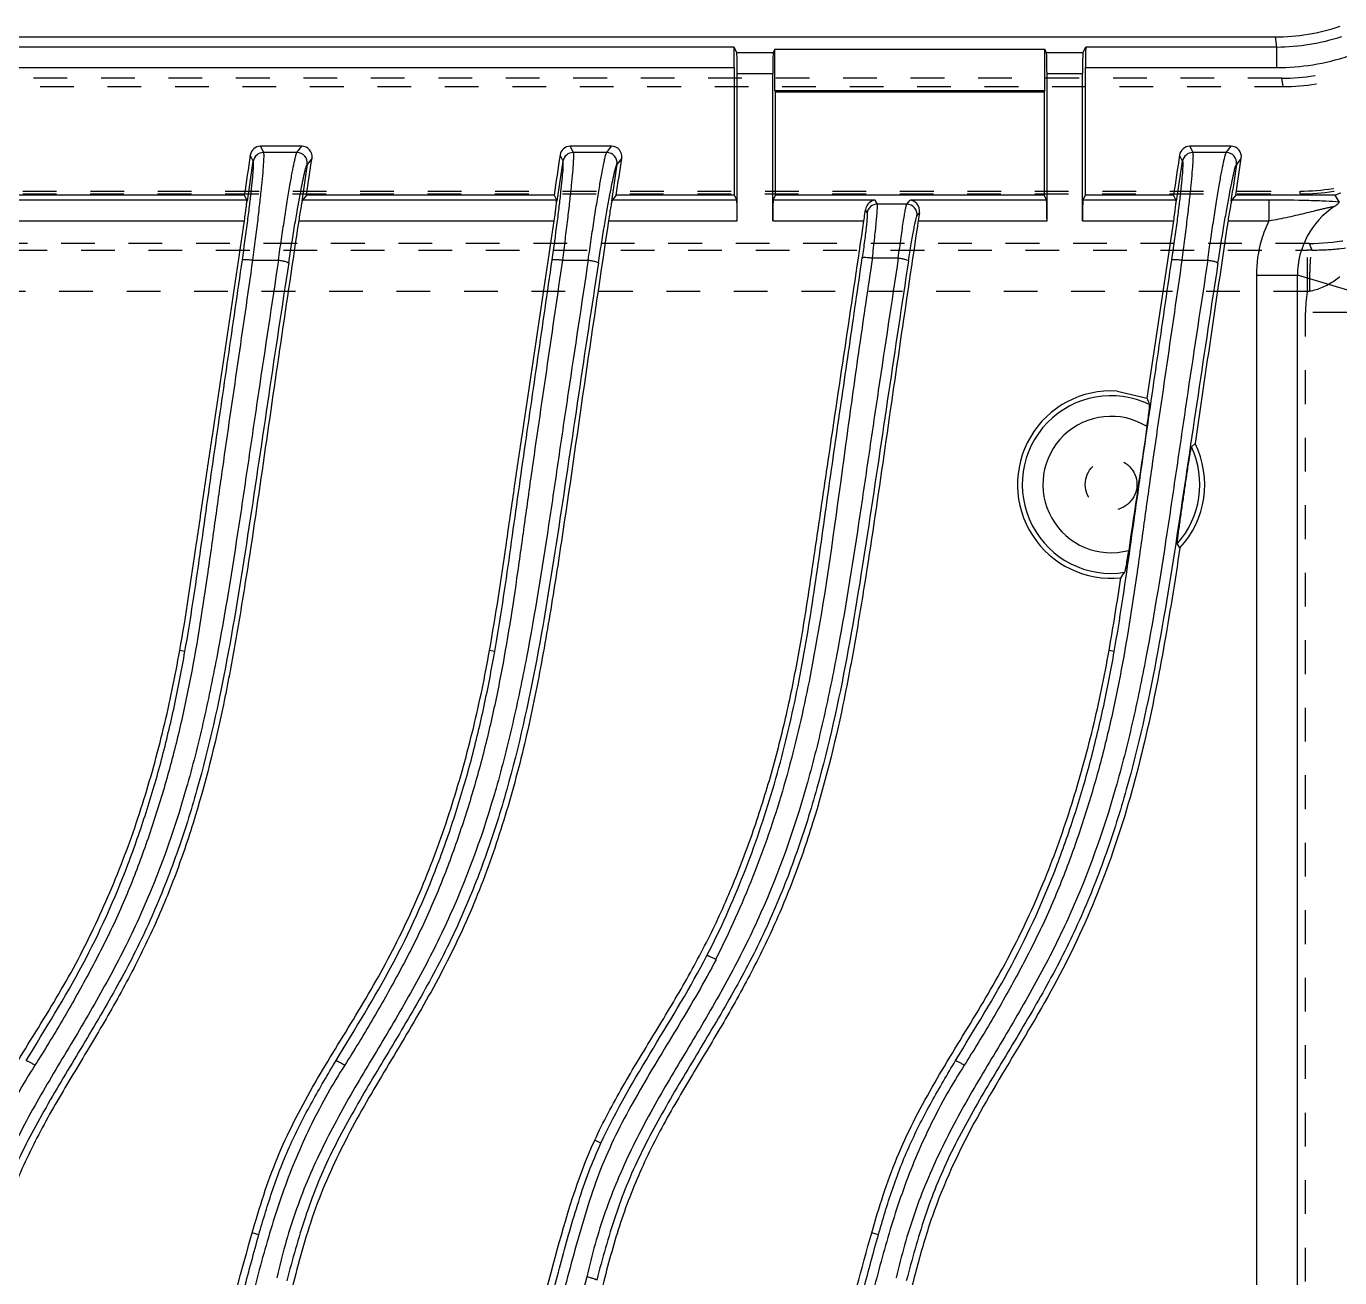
# Model space of a CAD drawing. Header units: millimetres. Extents: x 547 to 3706, y -10485 to 2068.
# Drawn here: x 1384.1 to 1447.7, y 1641.3 to 1701.8 of the extents above; entities that cross this region are included whole.
import ezdxf

# ---------------------------------------------------------------- set-up
doc = ezdxf.new("R2010")
doc.units = ezdxf.units.MM
doc.header["$LTSCALE"] = 16.335
doc.linetypes.add('HIDDEN', pattern=[0.2, 0.1, -0.1])
doc.layers.get('0').update_dxf_attribs({"linetype": 'CONTINUOUS'})
doc.layers.add('DEFAULT_2', color=8, linetype='HIDDEN')

msp = doc.modelspace()

# ---------------------------------------------------------------- linework, layer by layer
at = {"color": 7, "linetype": 'Continuous'}
for p, q in [((1221.848, 1701.337), (1444.607, 1701.337)), ((1418.4, 1700.846), (1242.45, 1700.846)), ((1418.4, 1700.846), (1418.542, 1700.563)), ((1435.308, 1700.563), (1435.45, 1700.846)), ((1444.686, 1700.846), (1435.45, 1700.846)), ((1444.607, 1701.337), (1444.686, 1700.846)), ((1444.686, 1700.846), (1444.686, 1699.848)), ((1420.308, 1700.563), (1418.542, 1700.563)), ((1420.394, 1700.734), (1420.308, 1700.563)), ((1420.394, 1698.734), (1420.394, 1700.734)), ((1420.394, 1700.734), (1433.456, 1700.734)), ((1433.456, 1698.734), (1433.456, 1700.734)), ((1433.542, 1700.563), (1433.456, 1700.734)), ((1435.308, 1700.563), (1433.542, 1700.563)), ((1242.425, 1699.848), (1418.425, 1699.848)), ((1418.425, 1699.848), (1418.425, 1693.668)), ((1418.566, 1692.436), (1418.566, 1699.565)), ((1418.566, 1699.565), (1420.284, 1699.565)), ((1420.284, 1692.436), (1420.284, 1699.565)), ((1433.566, 1692.436), (1433.566, 1699.565)), ((1433.566, 1699.565), (1435.284, 1699.565)), ((1435.284, 1692.436), (1435.284, 1699.565)), ((1435.425, 1693.668), (1435.425, 1699.848)), ((1435.425, 1699.848), (1444.686, 1699.848)), ((1420.425, 1698.671), (1420.394, 1698.734)), ((1420.394, 1698.734), (1433.456, 1698.734)), ((1420.425, 1693.668), (1420.425, 1698.671)), ((1420.425, 1698.671), (1433.425, 1698.671)), ((1433.456, 1698.734), (1433.425, 1698.671)), ((1433.425, 1698.671), (1433.425, 1693.668)), ((1395.478, 1696.042), (1395.623, 1695.739)), ((1397.481, 1696.042), (1395.478, 1696.042)), ((1397.245, 1695.739), (1395.623, 1695.739)), ((1397.245, 1695.739), (1397.481, 1696.042)), ((1410.478, 1696.042), (1410.623, 1695.739)), ((1412.481, 1696.042), (1410.478, 1696.042)), ((1412.245, 1695.739), (1410.623, 1695.739)), ((1412.245, 1695.739), (1412.481, 1696.042)), ((1440.478, 1696.042), (1440.623, 1695.739)), ((1442.481, 1696.042), (1440.478, 1696.042)), ((1442.245, 1695.739), (1440.623, 1695.739)), ((1442.245, 1695.739), (1442.481, 1696.042)), ((1394.844, 1693.384), (1395.129, 1695.312)), ((1395.129, 1695.312), (1394.984, 1695.616)), ((1397.975, 1695.469), (1397.739, 1695.166)), ((1409.844, 1693.384), (1410.129, 1695.312)), ((1410.129, 1695.312), (1409.984, 1695.616)), ((1412.975, 1695.469), (1412.739, 1695.166)), ((1439.844, 1693.384), (1440.129, 1695.312)), ((1440.129, 1695.312), (1439.984, 1695.616)), ((1442.975, 1695.469), (1442.739, 1695.166)), ((1394.817, 1693.434), (1382.514, 1693.434)), ((1394.695, 1693.668), (1382.707, 1693.668)), ((1394.695, 1693.668), (1394.844, 1693.384)), ((1397.707, 1693.668), (1397.474, 1693.385)), ((1409.817, 1693.434), (1397.514, 1693.434)), ((1409.695, 1693.668), (1397.707, 1693.668)), ((1409.695, 1693.668), (1409.844, 1693.384)), ((1412.707, 1693.668), (1412.474, 1693.385)), ((1418.542, 1693.434), (1412.514, 1693.434)), ((1418.425, 1693.668), (1412.707, 1693.668)), ((1418.425, 1693.668), (1418.542, 1693.434)), ((1420.308, 1693.434), (1420.425, 1693.668)), ((1425.248, 1693.434), (1420.308, 1693.434)), ((1433.425, 1693.668), (1420.425, 1693.668)), ((1425.35, 1693.239), (1425.248, 1693.434)), ((1426.774, 1693.239), (1425.35, 1693.239)), ((1426.774, 1693.239), (1426.935, 1693.434)), ((1433.542, 1693.434), (1426.935, 1693.434)), ((1433.425, 1693.668), (1433.542, 1693.434)), ((1435.308, 1693.434), (1435.425, 1693.668)), ((1439.817, 1693.434), (1435.308, 1693.434)), ((1439.695, 1693.668), (1435.425, 1693.668)), ((1439.844, 1693.384), (1439.695, 1693.668)), ((1442.707, 1693.668), (1442.474, 1693.385)), ((1444.314, 1693.434), (1442.514, 1693.434)), ((1447.509, 1693.668), (1442.707, 1693.668)), ((1444.314, 1693.434), (1444.314, 1692.436)), ((1424.856, 1692.813), (1424.776, 1692.966)), ((1427.391, 1692.815), (1427.268, 1692.666)), ((1382.332, 1692.436), (1394.702, 1692.436)), ((1397.332, 1692.436), (1409.702, 1692.436)), ((1412.332, 1692.436), (1418.566, 1692.436)), ((1420.284, 1692.436), (1424.702, 1692.436)), ((1427.332, 1692.436), (1433.566, 1692.436)), ((1435.284, 1692.436), (1439.702, 1692.436)), ((1438.423, 1683.846), (1439.702, 1692.436)), ((1442.332, 1692.436), (1444.314, 1692.436)), ((1425.111, 1690.636), (1426.366, 1690.636)), ((1395.097, 1690.533), (1396.351, 1690.533)), ((1410.097, 1690.533), (1411.351, 1690.533)), ((1440.097, 1690.533), (1441.351, 1690.533)), ((1443.703, 1689.802), (1443.703, 1632.25)), ((1443.703, 1689.802), (1445.695, 1689.802)), ((1445.695, 1632.202), (1445.695, 1689.802)), ((1448.349, 1689.01), (1445.695, 1689.802)), ((1436.957, 1684.191), (1438.423, 1683.846)), ((1440.564, 1681.487), (1440.744, 1681.65)), ((1440.002, 1676.596), (1439.876, 1676.805)), ((1391.824, 1671.582), (1391.571, 1671.629)), ((1406.824, 1671.582), (1406.571, 1671.629)), ((1436.824, 1671.582), (1436.571, 1671.629)), ((1411.966, 1647.792), (1411.666, 1647.927)), ((1395.406, 1643.348), (1395.081, 1643.444)), ((1425.406, 1643.348), (1425.081, 1643.444))]:
    msp.add_line(p, q, dxfattribs=at)
for centre, radius, start, end in [((1444.676, 1710.894), 10.048, 270.05676, 288.37819), ((1444.683, 1710.85), 11.003, 270.01594, 288.41901), ((1395.478, 1695.543), 0.499, 89.9939, 171.60618), ((1395.624, 1695.237), 0.501, 90.07026, 171.4021), ((1397.244, 1695.237), 0.501, 351.74445, 89.8616), ((1410.478, 1695.543), 0.499, 89.9939, 171.60618), ((1410.624, 1695.237), 0.501, 90.07025, 171.40209), ((1412.244, 1695.237), 0.501, 351.74445, 89.8616), ((1440.478, 1695.543), 0.499, 89.9939, 171.60618), ((1440.624, 1695.237), 0.501, 90.07025, 171.40209), ((1442.244, 1695.237), 0.501, 351.74445, 89.8616), ((1425.351, 1692.738), 0.501, 90.07787, 171.43512), ((1426.773, 1692.738), 0.501, 351.66343, 89.86354), ((1449.669, 1689.805), 3.974, 123.49211, 180.05222), ((1454.05, 1688.446), 27.015, 170.6929, 171.50689), ((1449.691, 1689.797), 5.989, 153.8615, 163.39007), ((1449.72, 1689.796), 6.017, 163.45826, 179.9456), ((1436.668, 1679.667), 4.533, 86.34627, 275.97006), ((1436.668, 1679.667), 4.3, 64.26382, 278.92931), ((1421.307, 1677.443), 18.275, 19.49025, 20.51142), ((1436.668, 1679.667), 3.301, 58.17501, 285.03071), ((3039.407, 1443.077), 1618.798, 171.495655, 171.710065), ((1436.668, 1679.667), 4.3, 318.25959, 25.03596), ((1436.668, 1679.667), 4.533, 317.34293, 25.94244), ((1423.188, 1685.84), 17.571, 322.56195, 323.62576)]:
    msp.add_arc(centre, radius, start, end, dxfattribs=at)
for centre, major_axis, ratio, start_param, end_param in [((1444.602, 1711.35), (-1.604, 9.885), 0.998594, -3.302246, -2.98094), ((1418.399, 1699.848), (0, 1), 0.026186, -1.570796, -0.05236), ((1435.451, 1699.848), (0, 1), 0.026186, 0.05236, 1.570796), ((1418.54, 1699.565), (0, 1), 0.026186, -1.570796, -0.05236), ((1420.31, 1699.565), (0, 1), 0.026186, 0.05236, 1.570796), ((1433.54, 1699.565), (0, 1), 0.026186, -1.570796, -0.05236), ((1435.31, 1699.565), (0, 1), 0.026186, 0.05236, 1.570796), ((6580.795, 921.75), (4124.678, -3238.736), 0.999193, -2.623723, -2.623347), ((-241.329, 1938.228), (1641.435, 228.537), 0.999338, -0.286637, -0.285537), ((6595.795, 921.75), (4124.678, -3238.736), 0.999193, -2.623723, -2.623347), ((-226.329, 1938.228), (1641.435, 228.537), 0.999338, -0.286637, -0.285537), ((6625.795, 921.75), (4124.678, -3238.736), 0.999193, -2.623723, -2.623347), ((-196.329, 1938.228), (1641.435, 228.537), 0.999338, -0.286637, -0.285537), ((1449.078, 1689.981), (3.849, -1.147), 0.995859, 2.184205, 2.260937), ((1418.54, 1692.436), (0, 1), 0.026186, -1.570796, -0.05236), ((1420.31, 1692.436), (0, 1), 0.026186, 0.05236, 1.570796), ((1433.54, 1692.436), (0, 1), 0.026186, -1.570796, -0.05236), ((1435.31, 1692.436), (0, 1), 0.026186, 0.05236, 1.570796), ((1461.329, 1686.329), (13.864, -7.769), 0.126631, -2.96453, -2.868732)]:
    msp.add_ellipse(centre, major_axis=major_axis, ratio=ratio, start_param=start_param, end_param=end_param, dxfattribs=at)
for points, knots in [([(1395.623, 1695.739), (1395.63, 1695.723), (1395.634, 1695.671), (1395.637, 1695.575), (1395.633, 1695.434), (1395.619, 1695.164), (1395.584, 1694.727), (1395.524, 1694.095), (1395.442, 1693.334), (1395.341, 1692.468), (1395.225, 1691.523), (1395.141, 1690.869), (1395.097, 1690.533)], [0, 0, 0, 0, 0.010152, 0.028743, 0.055653, 0.090648, 0.183937, 0.306539, 0.454492, 0.622305, 0.805589, 1, 1, 1, 1]), ([(1396.351, 1690.533), (1396.398, 1690.869), (1396.492, 1691.523), (1396.634, 1692.468), (1396.771, 1693.334), (1396.896, 1694.095), (1397.008, 1694.728), (1397.093, 1695.165), (1397.152, 1695.435), (1397.187, 1695.576), (1397.216, 1695.672), (1397.234, 1695.723), (1397.245, 1695.739)], [0, 0, 0, 0, 0.192925, 0.375038, 0.542125, 0.689981, 0.812963, 0.906913, 0.942378, 0.969842, 0.989091, 1, 1, 1, 1]), ([(1397.975, 1695.469), (1397.995, 1695.606), (1397.911, 1695.913), (1397.62, 1696.042), (1397.481, 1696.042)], [0, 0, 0, 0, 0.500032, 1, 1, 1, 1]), ([(1410.623, 1695.739), (1410.63, 1695.723), (1410.634, 1695.671), (1410.637, 1695.575), (1410.633, 1695.434), (1410.619, 1695.164), (1410.584, 1694.727), (1410.524, 1694.095), (1410.442, 1693.334), (1410.341, 1692.468), (1410.225, 1691.523), (1410.141, 1690.869), (1410.097, 1690.533)], [0, 0, 0, 0, 0.010152, 0.028743, 0.055653, 0.090647, 0.183937, 0.306539, 0.454492, 0.622305, 0.805589, 1, 1, 1, 1]), ([(1411.351, 1690.533), (1411.398, 1690.869), (1411.492, 1691.523), (1411.634, 1692.468), (1411.771, 1693.334), (1411.896, 1694.095), (1412.008, 1694.728), (1412.093, 1695.165), (1412.152, 1695.435), (1412.187, 1695.576), (1412.216, 1695.672), (1412.234, 1695.723), (1412.245, 1695.739)], [0, 0, 0, 0, 0.192925, 0.375038, 0.542125, 0.689981, 0.812963, 0.906913, 0.942378, 0.969842, 0.989091, 1, 1, 1, 1]), ([(1412.975, 1695.469), (1412.995, 1695.606), (1412.911, 1695.913), (1412.62, 1696.042), (1412.481, 1696.042)], [0, 0, 0, 0, 0.500032, 1, 1, 1, 1]), ([(1440.623, 1695.739), (1440.63, 1695.723), (1440.634, 1695.671), (1440.637, 1695.575), (1440.633, 1695.435), (1440.619, 1695.164), (1440.584, 1694.727), (1440.524, 1694.094), (1440.442, 1693.332), (1440.341, 1692.466), (1440.225, 1691.522), (1440.141, 1690.869), (1440.097, 1690.533)], [0, 0, 0, 0, 0.010158, 0.028713, 0.055573, 0.090533, 0.183804, 0.3066, 0.454849, 0.622783, 0.805977, 1, 1, 1, 1]), ([(1441.351, 1690.533), (1441.398, 1690.869), (1441.492, 1691.523), (1441.634, 1692.468), (1441.771, 1693.334), (1441.896, 1694.095), (1442.008, 1694.728), (1442.093, 1695.165), (1442.152, 1695.435), (1442.187, 1695.576), (1442.216, 1695.672), (1442.234, 1695.723), (1442.245, 1695.739)], [0, 0, 0, 0, 0.192925, 0.375038, 0.542125, 0.689981, 0.812963, 0.906913, 0.942378, 0.969842, 0.989091, 1, 1, 1, 1]), ([(1442.975, 1695.469), (1442.995, 1695.606), (1442.911, 1695.913), (1442.62, 1696.042), (1442.481, 1696.042)], [0, 0, 0, 0, 0.500032, 1, 1, 1, 1]), ([(1394.602, 1690.541), (1394.688, 1691.138), (1394.807, 1692.002), (1394.947, 1693.101), (1395.028, 1693.798), (1395.089, 1694.377), (1395.124, 1694.778), (1395.139, 1695.027), (1395.143, 1695.157), (1395.14, 1695.247), (1395.136, 1695.295), (1395.129, 1695.312)], [0, 0, 0, 0, 0.376564, 0.544587, 0.692061, 0.814548, 0.908227, 0.943336, 0.970275, 0.989099, 1, 1, 1, 1]), ([(1396.845, 1690.393), (1396.937, 1690.993), (1397.076, 1691.859), (1397.264, 1692.959), (1397.39, 1693.655), (1397.502, 1694.234), (1397.586, 1694.635), (1397.646, 1694.883), (1397.68, 1695.014), (1397.71, 1695.103), (1397.728, 1695.151), (1397.739, 1695.166)], [0, 0, 0, 0, 0.374343, 0.541575, 0.688687, 0.811277, 0.90561, 0.94135, 0.969098, 0.988672, 1, 1, 1, 1]), ([(1409.602, 1690.541), (1409.688, 1691.138), (1409.807, 1692.002), (1409.947, 1693.101), (1410.028, 1693.798), (1410.089, 1694.377), (1410.124, 1694.778), (1410.139, 1695.027), (1410.143, 1695.157), (1410.14, 1695.247), (1410.136, 1695.295), (1410.129, 1695.312)], [0, 0, 0, 0, 0.376559, 0.54458, 0.692053, 0.81454, 0.908221, 0.94333, 0.970271, 0.989098, 1, 1, 1, 1]), ([(1411.845, 1690.393), (1411.937, 1690.993), (1412.076, 1691.859), (1412.264, 1692.959), (1412.39, 1693.655), (1412.502, 1694.234), (1412.586, 1694.635), (1412.646, 1694.883), (1412.68, 1695.014), (1412.71, 1695.103), (1412.728, 1695.151), (1412.739, 1695.166)], [0, 0, 0, 0, 0.374343, 0.541575, 0.688687, 0.811277, 0.90561, 0.94135, 0.969098, 0.988672, 1, 1, 1, 1]), ([(1440.129, 1695.312), (1440.136, 1695.296), (1440.14, 1695.248), (1440.143, 1695.158), (1440.139, 1695.028), (1440.124, 1694.779), (1440.089, 1694.378), (1440.029, 1693.798), (1439.947, 1693.101), (1439.846, 1692.308), (1439.73, 1691.444), (1439.646, 1690.847), (1439.602, 1690.541)], [0, 0, 0, 0, 0.010578, 0.029446, 0.056564, 0.091767, 0.185395, 0.307893, 0.455446, 0.623481, 0.806939, 1, 1, 1, 1]), ([(1441.845, 1690.393), (1441.937, 1690.993), (1442.076, 1691.859), (1442.264, 1692.959), (1442.39, 1693.655), (1442.502, 1694.234), (1442.586, 1694.635), (1442.646, 1694.883), (1442.68, 1695.014), (1442.71, 1695.103), (1442.728, 1695.151), (1442.739, 1695.166)], [0, 0, 0, 0, 0.374343, 0.541575, 0.688687, 0.811277, 0.90561, 0.94135, 0.969098, 0.988672, 1, 1, 1, 1]), ([(1394.702, 1692.436), (1394.721, 1692.558), (1394.746, 1692.737), (1394.776, 1692.966), (1394.794, 1693.114), (1394.807, 1693.237), (1394.817, 1693.333), (1394.818, 1693.393), (1394.821, 1693.426), (1394.817, 1693.434)], [0, 0, 0, 0, 0.369648, 0.538944, 0.688584, 0.813541, 0.909073, 0.971911, 1, 1, 1, 1]), ([(1397.515, 1693.434), (1397.508, 1693.426), (1397.501, 1693.394), (1397.484, 1693.333), (1397.466, 1693.237), (1397.432, 1693.058), (1397.386, 1692.788), (1397.35, 1692.559), (1397.332, 1692.436)], [0, 0, 0, 0, 0.029771, 0.093925, 0.190168, 0.315155, 0.632666, 1, 1, 1, 1]), ([(1409.702, 1692.436), (1409.721, 1692.558), (1409.746, 1692.737), (1409.776, 1692.966), (1409.794, 1693.114), (1409.807, 1693.237), (1409.817, 1693.333), (1409.818, 1693.393), (1409.821, 1693.426), (1409.817, 1693.434)], [0, 0, 0, 0, 0.369648, 0.538944, 0.688584, 0.813541, 0.909073, 0.971911, 1, 1, 1, 1]), ([(1412.515, 1693.434), (1412.508, 1693.426), (1412.501, 1693.394), (1412.484, 1693.333), (1412.466, 1693.237), (1412.432, 1693.058), (1412.386, 1692.788), (1412.35, 1692.559), (1412.332, 1692.436)], [0, 0, 0, 0, 0.029771, 0.093925, 0.190168, 0.315155, 0.632666, 1, 1, 1, 1]), ([(1425.248, 1693.434), (1425.143, 1693.426), (1424.911, 1693.326), (1424.792, 1693.095), (1424.776, 1692.966)], [0, 0, 0, 0, 0.447528, 1, 1, 1, 1]), ([(1425.111, 1690.636), (1425.152, 1690.963), (1425.205, 1691.438), (1425.269, 1692.041), (1425.306, 1692.421), (1425.334, 1692.737), (1425.349, 1692.955), (1425.355, 1693.09), (1425.357, 1693.159), (1425.356, 1693.206), (1425.354, 1693.231), (1425.35, 1693.239)], [0, 0, 0, 0, 0.378693, 0.547342, 0.695079, 0.817458, 0.910847, 0.945646, 0.972175, 0.990303, 1, 1, 1, 1]), ([(1426.366, 1690.636), (1426.41, 1690.964), (1426.472, 1691.439), (1426.558, 1692.041), (1426.616, 1692.422), (1426.666, 1692.737), (1426.71, 1692.978), (1426.739, 1693.13), (1426.76, 1693.207), (1426.769, 1693.232), (1426.774, 1693.239)], [0, 0, 0, 0, 0.376827, 0.544792, 0.692176, 0.814659, 0.908595, 0.970868, 0.989608, 1, 1, 1, 1]), ([(1427.391, 1692.815), (1427.417, 1692.971), (1427.33, 1693.284), (1427.055, 1693.425), (1426.935, 1693.434)], [0, 0, 0, 0, 0.567521, 1, 1, 1, 1]), ([(1439.702, 1692.436), (1439.721, 1692.558), (1439.746, 1692.737), (1439.776, 1692.966), (1439.794, 1693.114), (1439.807, 1693.237), (1439.817, 1693.333), (1439.818, 1693.393), (1439.821, 1693.426), (1439.817, 1693.434)], [0, 0, 0, 0, 0.369648, 0.538944, 0.688584, 0.813541, 0.909073, 0.971911, 1, 1, 1, 1]), ([(1442.515, 1693.434), (1442.508, 1693.426), (1442.501, 1693.394), (1442.484, 1693.333), (1442.466, 1693.237), (1442.432, 1693.058), (1442.386, 1692.788), (1442.35, 1692.559), (1442.332, 1692.436)], [0, 0, 0, 0, 0.029771, 0.093925, 0.190168, 0.315155, 0.632666, 1, 1, 1, 1]), ([(1447.713, 1693.338), (1447.5, 1693.356), (1447.013, 1693.384), (1445.881, 1693.424), (1444.961, 1693.434), (1444.314, 1693.434)], [0, 0, 0, 0, 0.188515, 0.429959, 1, 1, 1, 1]), ([(1444.314, 1692.436), (1444.476, 1692.464), (1444.795, 1692.525), (1445.265, 1692.622), (1445.72, 1692.724), (1446.154, 1692.829), (1446.503, 1692.915), (1446.77, 1692.981), (1446.957, 1693.025), (1447.132, 1693.064), (1447.266, 1693.093), (1447.359, 1693.11), (1447.414, 1693.12), (1447.449, 1693.121), (1447.472, 1693.124), (1447.476, 1693.12)], [0, 0, 0, 0, 0.151987, 0.300978, 0.44508, 0.583426, 0.715215, 0.778027, 0.837871, 0.893755, 0.943691, 0.964736, 0.982014, 0.994215, 1, 1, 1, 1]), ([(1447.476, 1693.119), (1447.514, 1693.149), (1447.578, 1693.199), (1447.658, 1693.266), (1447.7, 1693.301), (1447.718, 1693.332), (1447.713, 1693.338)], [0, 0, 0, 0, 0.441912, 0.75145, 0.930212, 1, 1, 1, 1]), ([(1424.856, 1692.813), (1424.86, 1692.807), (1424.861, 1692.786), (1424.863, 1692.747), (1424.861, 1692.689), (1424.855, 1692.576), (1424.839, 1692.394), (1424.812, 1692.13), (1424.774, 1691.813), (1424.711, 1691.311), (1424.656, 1690.916), (1424.617, 1690.644)], [0, 0, 0, 0, 0.009542, 0.027688, 0.054355, 0.089304, 0.182806, 0.305179, 0.452939, 0.621576, 1, 1, 1, 1]), ([(1424.702, 1692.436), (1424.709, 1692.482), (1424.735, 1692.659), (1424.759, 1692.835), (1424.776, 1692.966)], [0, 0, 0, 0, 0.262412, 1, 1, 1, 1]), ([(1426.861, 1690.496), (1426.903, 1690.77), (1426.966, 1691.165), (1427.052, 1691.666), (1427.109, 1691.983), (1427.16, 1692.247), (1427.204, 1692.448), (1427.234, 1692.575), (1427.255, 1692.639), (1427.263, 1692.66), (1427.268, 1692.666)], [0, 0, 0, 0, 0.375756, 0.543441, 0.690743, 0.813305, 0.907609, 0.970555, 0.989545, 1, 1, 1, 1]), ([(1397.332, 1692.436), (1397.039, 1690.481), (1396.451, 1686.574), (1395.611, 1680.706), (1394.897, 1675.817), (1394.251, 1671.918), (1393.52, 1668.035), (1392.561, 1664.194), (1391.277, 1660.454), (1390.11, 1657.725), (1388.752, 1655.089), (1387.259, 1652.526), (1385.714, 1649.997), (1384.512, 1647.835), (1383.694, 1646.035), (1383.15, 1644.654), (1382.684, 1643.246), (1382.284, 1641.818), (1381.92, 1640.382), (1381.437, 1638.465), (1380.825, 1636.072), (1380.143, 1633.188), (1379.528, 1630.288), (1378.982, 1627.374), (1378.325, 1623.477), (1377.641, 1618.584), (1376.863, 1610.718), (1376.629, 1604.788), (1376.629, 1600.837)], [0, 0, 0, 0, 0.062498, 0.124996, 0.187494, 0.218743, 0.249995, 0.31248, 0.343738, 0.374989, 0.406246, 0.437493, 0.468754, 0.500001, 0.515642, 0.531281, 0.546906, 0.56253, 0.578163, 0.593794, 0.625041, 0.656289, 0.68754, 0.718789, 0.750039, 0.812535, 0.875032, 1, 1, 1, 1]), ([(1391.571, 1671.629), (1391.878, 1673.355), (1392.262, 1675.958), (1392.762, 1679.429), (1393.279, 1682.897), (1393.932, 1687.232), (1394.445, 1690.701), (1394.702, 1692.436)], [0, 0, 0, 0, 0.249993, 0.375007, 0.500007, 0.75, 1, 1, 1, 1]), ([(1412.332, 1692.436), (1411.956, 1689.928), (1411.205, 1684.913), (1410.32, 1678.636), (1409.546, 1673.624), (1408.887, 1669.877), (1408.07, 1666.16), (1407.017, 1662.502), (1405.688, 1658.932), (1404.009, 1655.512), (1402.075, 1652.235), (1400.429, 1649.524), (1399.255, 1647.273), (1398.469, 1645.538), (1397.816, 1643.75), (1397.296, 1641.92), (1396.84, 1640.072), (1396.38, 1638.226), (1395.912, 1636.382), (1395.61, 1635.151), (1395.464, 1634.535)], [0, 0, 0, 0, 0.12498, 0.249959, 0.312449, 0.374945, 0.437436, 0.499938, 0.562452, 0.624936, 0.687441, 0.749933, 0.781237, 0.812514, 0.843731, 0.874966, 0.906252, 0.937523, 0.968764, 1, 1, 1, 1]), ([(1406.571, 1671.629), (1406.878, 1673.355), (1407.263, 1675.958), (1407.762, 1679.429), (1408.279, 1682.897), (1408.932, 1687.232), (1409.445, 1690.701), (1409.702, 1692.436)], [0, 0, 0, 0, 0.249993, 0.375006, 0.500007, 0.75, 1, 1, 1, 1]), ([(1427.332, 1692.436), (1427.039, 1690.481), (1426.451, 1686.574), (1425.611, 1680.706), (1424.897, 1675.817), (1424.251, 1671.918), (1423.52, 1668.035), (1422.561, 1664.194), (1421.277, 1660.454), (1420.11, 1657.725), (1418.752, 1655.089), (1417.259, 1652.526), (1415.714, 1649.997), (1414.512, 1647.835), (1413.694, 1646.035), (1413.15, 1644.654), (1412.684, 1643.246), (1412.284, 1641.818), (1411.92, 1640.382), (1411.437, 1638.465), (1410.825, 1636.072), (1410.143, 1633.188), (1409.528, 1630.288), (1408.982, 1627.374), (1408.325, 1623.477), (1407.641, 1618.584), (1406.863, 1610.718), (1406.629, 1604.788), (1406.629, 1600.837)], [0, 0, 0, 0, 0.062498, 0.124996, 0.187494, 0.218743, 0.249995, 0.31248, 0.343738, 0.374989, 0.406246, 0.437493, 0.468754, 0.500001, 0.515642, 0.531281, 0.546906, 0.56253, 0.578163, 0.593794, 0.625041, 0.656289, 0.68754, 0.718789, 0.750039, 0.812535, 0.875032, 1, 1, 1, 1]), ([(1411.666, 1647.927), (1412.075, 1648.814), (1412.999, 1650.541), (1414.532, 1653.04), (1416.05, 1655.55), (1417.432, 1658.139), (1418.606, 1660.829), (1419.602, 1663.59), (1420.444, 1666.4), (1421.128, 1669.253), (1421.677, 1672.135), (1422.125, 1675.033), (1422.547, 1677.934), (1423.116, 1681.802), (1423.839, 1686.635), (1424.415, 1690.502), (1424.702, 1692.436)], [0, 0, 0, 0, 0.062495, 0.125009, 0.187505, 0.250009, 0.312507, 0.375027, 0.437531, 0.500033, 0.562535, 0.625031, 0.687529, 0.750023, 0.875011, 1, 1, 1, 1]), ([(1442.332, 1692.436), (1442.063, 1690.639), (1441.522, 1687.045), (1441.002, 1683.449), (1440.744, 1681.65)], [0, 0, 0, 0, 0.5, 1, 1, 1, 1]), ([(1426.366, 1690.636), (1426.043, 1688.497), (1425.552, 1685.29), (1424.921, 1681.008), (1424.293, 1676.722), (1423.609, 1672.44), (1422.734, 1668.19), (1421.677, 1663.978), (1420.224, 1659.865), (1418.287, 1655.971), (1416.654, 1653.145), (1414.955, 1650.359), (1413.648, 1647.97), (1412.745, 1645.989), (1411.967, 1643.954), (1411.521, 1642.378), (1411.279, 1641.317)], [0, 0, 0, 0, 0.124546, 0.186871, 0.249231, 0.374051, 0.436522, 0.499029, 0.624077, 0.686678, 0.749307, 0.81194, 0.874623, 0.905955, 0.937304, 1, 1, 1, 1]), ([(1417.1, 1656.873), (1417.761, 1658.154), (1418.944, 1660.797), (1420.346, 1664.906), (1421.399, 1669.122), (1422.15, 1673.403), (1422.654, 1676.992), (1423.055, 1679.868), (1423.47, 1682.743), (1423.997, 1686.334), (1424.411, 1689.208), (1424.617, 1690.644)], [0, 0, 0, 0, 0.124409, 0.249329, 0.374193, 0.498973, 0.624161, 0.686843, 0.749525, 0.874822, 1, 1, 1, 1]), ([(1425.111, 1690.636), (1424.896, 1689.199), (1424.467, 1686.325), (1423.662, 1680.565), (1422.915, 1674.791), (1421.862, 1669.059), (1420.813, 1664.808), (1419.384, 1660.662), (1418.179, 1657.998), (1417.526, 1656.692)], [0, 0, 0, 0, 0.124656, 0.249405, 0.49918, 0.624228, 0.749397, 0.874644, 1, 1, 1, 1]), ([(1424.617, 1690.644), (1424.619, 1690.649), (1424.636, 1690.656), (1424.686, 1690.666), (1424.79, 1690.667), (1424.939, 1690.657), (1425.052, 1690.644), (1425.111, 1690.636)], [0, 0, 0, 0, 0.033088, 0.096105, 0.31591, 0.642188, 1, 1, 1, 1]), ([(1426.366, 1690.636), (1426.427, 1690.626), (1426.544, 1690.605), (1426.695, 1690.571), (1426.799, 1690.539), (1426.846, 1690.514), (1426.86, 1690.502), (1426.861, 1690.496)], [0, 0, 0, 0, 0.355041, 0.682443, 0.903736, 0.967093, 1, 1, 1, 1]), ([(1396.351, 1690.533), (1396.028, 1688.397), (1395.537, 1685.193), (1394.908, 1680.916), (1394.28, 1676.634), (1393.594, 1672.357), (1392.717, 1668.113), (1391.655, 1663.908), (1390.197, 1659.802), (1388.256, 1655.915), (1386.623, 1653.093), (1384.926, 1650.311), (1383.624, 1647.923), (1382.725, 1645.941), (1381.951, 1643.908), (1381.508, 1642.334), (1381.268, 1641.273)], [0, 0, 0, 0, 0.124547, 0.186873, 0.249232, 0.374053, 0.436524, 0.499032, 0.624079, 0.686681, 0.749309, 0.811942, 0.874624, 0.905956, 0.937305, 1, 1, 1, 1]), ([(1396.845, 1690.393), (1396.517, 1688.265), (1395.876, 1684.002), (1394.929, 1677.601), (1393.921, 1671.203), (1392.756, 1665.919), (1391.458, 1661.783), (1390.458, 1659.249), (1389.531, 1657.262), (1388.509, 1655.298), (1387.109, 1652.905), (1385.673, 1650.543), (1384.59, 1648.634), (1383.839, 1647.195), (1383.184, 1645.725), (1382.455, 1643.709), (1382.024, 1642.158), (1381.754, 1641.118)], [0, 0, 0, 0, 0.124102, 0.248415, 0.372883, 0.49734, 0.559746, 0.622538, 0.654199, 0.686056, 0.750091, 0.813864, 0.84539, 0.87655, 0.90737, 0.938082, 1, 1, 1, 1]), ([(1395.097, 1690.533), (1394.856, 1688.856), (1394.37, 1685.501), (1393.751, 1681.308), (1393.281, 1677.948), (1392.817, 1674.584), (1392.296, 1671.225), (1391.595, 1667.899), (1390.96, 1665.427), (1390.206, 1662.988), (1389.342, 1660.584), (1388.331, 1658.236), (1387.159, 1655.964), (1385.904, 1653.737), (1385.018, 1652.281), (1384.559, 1651.563)], [0, 0, 0, 0, 0.12462, 0.249353, 0.311759, 0.374191, 0.499128, 0.561647, 0.624186, 0.68676, 0.749379, 0.811989, 0.874638, 0.937324, 1, 1, 1, 1]), ([(1391.821, 1671.583), (1392.098, 1673.153), (1392.45, 1675.521), (1392.887, 1678.683), (1393.339, 1681.848), (1393.919, 1685.799), (1394.375, 1688.961), (1394.603, 1690.541)], [0, 0, 0, 0, 0.249623, 0.374726, 0.499874, 0.75007, 1, 1, 1, 1]), ([(1394.602, 1690.541), (1394.605, 1690.546), (1394.62, 1690.554), (1394.67, 1690.563), (1394.774, 1690.564), (1394.925, 1690.554), (1395.038, 1690.541), (1395.097, 1690.533)], [0, 0, 0, 0, 0.031669, 0.092664, 0.316232, 0.644184, 1, 1, 1, 1]), ([(1411.351, 1690.533), (1411.028, 1688.397), (1410.537, 1685.193), (1409.908, 1680.916), (1409.28, 1676.634), (1408.594, 1672.357), (1407.717, 1668.113), (1406.655, 1663.908), (1405.197, 1659.802), (1403.256, 1655.915), (1401.623, 1653.093), (1399.926, 1650.311), (1398.624, 1647.923), (1397.725, 1645.941), (1396.951, 1643.908), (1396.508, 1642.334), (1396.268, 1641.273)], [0, 0, 0, 0, 0.124547, 0.186873, 0.249232, 0.374053, 0.436524, 0.499032, 0.624079, 0.686681, 0.749309, 0.811942, 0.874624, 0.905956, 0.937305, 1, 1, 1, 1]), ([(1396.351, 1690.533), (1396.411, 1690.524), (1396.528, 1690.503), (1396.68, 1690.468), (1396.784, 1690.436), (1396.831, 1690.411), (1396.844, 1690.399), (1396.845, 1690.393)], [0, 0, 0, 0, 0.352727, 0.682088, 0.907501, 0.96861, 1, 1, 1, 1]), ([(1411.845, 1690.393), (1411.517, 1688.265), (1410.876, 1684.002), (1409.929, 1677.601), (1408.921, 1671.203), (1407.756, 1665.919), (1406.458, 1661.783), (1405.458, 1659.249), (1404.531, 1657.262), (1403.509, 1655.298), (1402.109, 1652.905), (1400.673, 1650.543), (1399.59, 1648.634), (1398.839, 1647.195), (1398.184, 1645.725), (1397.455, 1643.709), (1397.024, 1642.158), (1396.754, 1641.118)], [0, 0, 0, 0, 0.124102, 0.248415, 0.372883, 0.49734, 0.559746, 0.622538, 0.654199, 0.686056, 0.750091, 0.813864, 0.84539, 0.87655, 0.90737, 0.938082, 1, 1, 1, 1]), ([(1410.097, 1690.533), (1409.856, 1688.856), (1409.37, 1685.501), (1408.751, 1681.308), (1408.281, 1677.948), (1407.817, 1674.584), (1407.296, 1671.225), (1406.595, 1667.899), (1405.96, 1665.427), (1405.206, 1662.988), (1404.342, 1660.584), (1403.331, 1658.236), (1402.159, 1655.964), (1400.904, 1653.737), (1400.018, 1652.281), (1399.559, 1651.563)], [0, 0, 0, 0, 0.12462, 0.249353, 0.311759, 0.374191, 0.499128, 0.561647, 0.624186, 0.68676, 0.749379, 0.811989, 0.874638, 0.937324, 1, 1, 1, 1]), ([(1406.821, 1671.583), (1407.098, 1673.153), (1407.45, 1675.521), (1407.887, 1678.683), (1408.339, 1681.848), (1408.919, 1685.799), (1409.375, 1688.961), (1409.603, 1690.541)], [0, 0, 0, 0, 0.249623, 0.374726, 0.499874, 0.75007, 1, 1, 1, 1]), ([(1409.602, 1690.541), (1409.605, 1690.546), (1409.62, 1690.554), (1409.67, 1690.563), (1409.774, 1690.564), (1409.925, 1690.554), (1410.038, 1690.541), (1410.097, 1690.533)], [0, 0, 0, 0, 0.031669, 0.092664, 0.316232, 0.644184, 1, 1, 1, 1]), ([(1411.351, 1690.533), (1411.411, 1690.524), (1411.528, 1690.503), (1411.68, 1690.468), (1411.784, 1690.436), (1411.831, 1690.411), (1411.844, 1690.399), (1411.845, 1690.393)], [0, 0, 0, 0, 0.352727, 0.682088, 0.907501, 0.96861, 1, 1, 1, 1]), ([(1426.861, 1690.496), (1426.532, 1688.365), (1425.89, 1684.098), (1424.942, 1677.69), (1423.935, 1671.284), (1422.775, 1665.993), (1421.482, 1661.85), (1420.485, 1659.312), (1419.561, 1657.321), (1418.54, 1655.354), (1417.141, 1652.958), (1415.703, 1650.592), (1414.616, 1648.682), (1413.862, 1647.242), (1413.202, 1645.771), (1412.466, 1643.756), (1412.036, 1642.203), (1411.766, 1641.162)], [0, 0, 0, 0, 0.124103, 0.248416, 0.372888, 0.497345, 0.559744, 0.622526, 0.65418, 0.686032, 0.750063, 0.813848, 0.845384, 0.876558, 0.907383, 0.938085, 1, 1, 1, 1]), ([(1441.351, 1690.533), (1441.028, 1688.397), (1440.537, 1685.193), (1439.908, 1680.916), (1439.28, 1676.634), (1438.594, 1672.357), (1437.717, 1668.113), (1436.655, 1663.908), (1435.197, 1659.802), (1433.256, 1655.915), (1431.623, 1653.093), (1429.926, 1650.311), (1428.624, 1647.923), (1427.725, 1645.941), (1426.951, 1643.908), (1426.508, 1642.334), (1426.268, 1641.273)], [0, 0, 0, 0, 0.124547, 0.186873, 0.249232, 0.374053, 0.436524, 0.499032, 0.624079, 0.686681, 0.749309, 0.811942, 0.874624, 0.905956, 0.937305, 1, 1, 1, 1]), ([(1441.845, 1690.393), (1441.517, 1688.265), (1440.876, 1684.002), (1439.929, 1677.601), (1438.921, 1671.203), (1437.756, 1665.919), (1436.458, 1661.783), (1435.458, 1659.249), (1434.531, 1657.262), (1433.509, 1655.298), (1432.109, 1652.905), (1430.673, 1650.543), (1429.59, 1648.634), (1428.839, 1647.195), (1428.184, 1645.725), (1427.455, 1643.709), (1427.024, 1642.158), (1426.754, 1641.118)], [0, 0, 0, 0, 0.124102, 0.248415, 0.372883, 0.49734, 0.559746, 0.622538, 0.654199, 0.686056, 0.750091, 0.813864, 0.84539, 0.87655, 0.90737, 0.938082, 1, 1, 1, 1]), ([(1440.097, 1690.533), (1439.856, 1688.856), (1439.37, 1685.501), (1438.751, 1681.308), (1438.281, 1677.948), (1437.817, 1674.584), (1437.296, 1671.225), (1436.595, 1667.899), (1435.96, 1665.427), (1435.206, 1662.988), (1434.342, 1660.584), (1433.331, 1658.236), (1432.159, 1655.964), (1430.904, 1653.737), (1430.018, 1652.281), (1429.559, 1651.563)], [0, 0, 0, 0, 0.12462, 0.249353, 0.311759, 0.374191, 0.499128, 0.561647, 0.624186, 0.68676, 0.749379, 0.811989, 0.874638, 0.937324, 1, 1, 1, 1]), ([(1436.821, 1671.583), (1437.098, 1673.153), (1437.45, 1675.521), (1437.887, 1678.683), (1438.339, 1681.848), (1438.919, 1685.799), (1439.375, 1688.961), (1439.603, 1690.541)], [0, 0, 0, 0, 0.249623, 0.374726, 0.499874, 0.75007, 1, 1, 1, 1]), ([(1439.602, 1690.541), (1439.605, 1690.546), (1439.62, 1690.554), (1439.67, 1690.563), (1439.774, 1690.564), (1439.925, 1690.554), (1440.038, 1690.541), (1440.097, 1690.533)], [0, 0, 0, 0, 0.031669, 0.092664, 0.316232, 0.644184, 1, 1, 1, 1]), ([(1441.351, 1690.533), (1441.411, 1690.524), (1441.528, 1690.503), (1441.68, 1690.468), (1441.784, 1690.436), (1441.831, 1690.411), (1441.844, 1690.399), (1441.845, 1690.393)], [0, 0, 0, 0, 0.352727, 0.682088, 0.907501, 0.96861, 1, 1, 1, 1]), ([(1438.409, 1682.472), (1438.428, 1682.599), (1438.462, 1682.839), (1438.5, 1683.125), (1438.521, 1683.318), (1438.533, 1683.423), (1438.535, 1683.493), (1438.539, 1683.53), (1438.535, 1683.54)], [0, 0, 0, 0, 0.359109, 0.675552, 0.802627, 0.901708, 0.968528, 1, 1, 1, 1]), ([(1439.876, 1676.805), (1439.874, 1676.808), (1439.875, 1676.821), (1439.875, 1676.843), (1439.878, 1676.879), (1439.884, 1676.943), (1439.896, 1677.041), (1439.912, 1677.173), (1439.931, 1677.32), (1439.96, 1677.53), (1439.998, 1677.803), (1440.045, 1678.136), (1440.109, 1678.586), (1440.194, 1679.15), (1440.275, 1679.714), (1440.342, 1680.164), (1440.392, 1680.497), (1440.434, 1680.769), (1440.467, 1680.978), (1440.491, 1681.124), (1440.514, 1681.255), (1440.531, 1681.352), (1440.544, 1681.416), (1440.551, 1681.45), (1440.558, 1681.472), (1440.561, 1681.484), (1440.564, 1681.487)], [0, 0, 0, 0, 0.002356, 0.007441, 0.014938, 0.024503, 0.04857, 0.077412, 0.109016, 0.142339, 0.211906, 0.283317, 0.355386, 0.500061, 0.644737, 0.716808, 0.788227, 0.857803, 0.891126, 0.9227, 0.951504, 0.975539, 0.985089, 0.992573, 0.997648, 1, 1, 1, 1]), ([(1440.002, 1676.596), (1439.754, 1674.972), (1439.239, 1671.728), (1438.276, 1666.893), (1436.937, 1662.145), (1435.11, 1657.555), (1432.714, 1653.24), (1430.097, 1649.067), (1428.322, 1645.341), (1427.355, 1642.198), (1426.767, 1639.805), (1426.169, 1637.414), (1425.572, 1635.024), (1425.021, 1632.623), (1424.35, 1629.408), (1423.622, 1625.366), (1422.651, 1618.868), (1421.844, 1610.691), (1421.629, 1604.121), (1421.629, 1600.837)], [0, 0, 0, 0, 0.0625, 0.125002, 0.187503, 0.250009, 0.312503, 0.375007, 0.437516, 0.468747, 0.500022, 0.531287, 0.56253, 0.593777, 0.625031, 0.687532, 0.750032, 0.875016, 1, 1, 1, 1]), ([(1437.335, 1675.42), (1437.342, 1675.429), (1437.349, 1675.465), (1437.367, 1675.532), (1437.387, 1675.636), (1437.422, 1675.827), (1437.469, 1676.112), (1437.505, 1676.352), (1437.524, 1676.479)], [0, 0, 0, 0, 0.0315, 0.098356, 0.197462, 0.324542, 0.640951, 1, 1, 1, 1]), ([(1380.081, 1643.444), (1380.431, 1644.672), (1381.048, 1646.49), (1382.085, 1648.824), (1383.285, 1651.078), (1384.648, 1653.234), (1385.966, 1655.419), (1386.88, 1657.102), (1387.716, 1658.826), (1388.729, 1661.171), (1389.811, 1664.178), (1390.829, 1667.872), (1391.347, 1670.373), (1391.571, 1671.629)], [0, 0, 0, 0, 0.125074, 0.187592, 0.249997, 0.374912, 0.437404, 0.499896, 0.562415, 0.624958, 0.750021, 0.875038, 1, 1, 1, 1]), ([(1384.138, 1651.781), (1385.061, 1653.318), (1386.962, 1656.343), (1388.791, 1660.427), (1389.961, 1663.789), (1390.711, 1666.357), (1391.332, 1668.957), (1391.667, 1670.706), (1391.821, 1671.583)], [0, 0, 0, 0, 0.251321, 0.500274, 0.625315, 0.750375, 0.875228, 1, 1, 1, 1]), ([(1395.081, 1643.444), (1395.256, 1644.058), (1395.617, 1645.282), (1396.489, 1647.684), (1397.962, 1650.527), (1399.657, 1653.229), (1400.965, 1655.421), (1401.882, 1657.102), (1402.725, 1658.823), (1403.734, 1661.169), (1404.807, 1664.178), (1405.828, 1667.871), (1406.347, 1670.372), (1406.571, 1671.629)], [0, 0, 0, 0, 0.062523, 0.125009, 0.249981, 0.374973, 0.437466, 0.499977, 0.562482, 0.624991, 0.749997, 0.874999, 1, 1, 1, 1]), ([(1399.138, 1651.781), (1400.061, 1653.318), (1401.962, 1656.343), (1403.791, 1660.427), (1404.961, 1663.789), (1405.711, 1666.357), (1406.332, 1668.957), (1406.667, 1670.706), (1406.821, 1671.583)], [0, 0, 0, 0, 0.251321, 0.500274, 0.625315, 0.750375, 0.875228, 1, 1, 1, 1]), ([(1425.081, 1643.444), (1425.256, 1644.058), (1425.617, 1645.282), (1426.489, 1647.684), (1427.964, 1650.526), (1429.655, 1653.23), (1430.964, 1655.422), (1432.19, 1657.662), (1433.523, 1660.566), (1434.805, 1664.178), (1435.828, 1667.871), (1436.347, 1670.372), (1436.571, 1671.629)], [0, 0, 0, 0, 0.062526, 0.125015, 0.25, 0.375005, 0.437502, 0.500003, 0.625001, 0.750002, 0.875002, 1, 1, 1, 1]), ([(1429.138, 1651.781), (1430.061, 1653.318), (1431.962, 1656.343), (1433.791, 1660.427), (1434.961, 1663.789), (1435.711, 1666.357), (1436.332, 1668.957), (1436.667, 1670.706), (1436.821, 1671.583)], [0, 0, 0, 0, 0.251321, 0.500274, 0.625315, 0.750375, 0.875228, 1, 1, 1, 1]), ([(1411.967, 1647.791), (1412.696, 1649.383), (1414.483, 1652.377), (1416.307, 1655.339), (1417.1, 1656.873)], [0, 0, 0, 0, 0.503559, 1, 1, 1, 1]), ([(1417.099, 1656.872), (1417.103, 1656.875), (1417.118, 1656.872), (1417.145, 1656.865), (1417.188, 1656.849), (1417.27, 1656.815), (1417.391, 1656.759), (1417.491, 1656.709), (1417.543, 1656.682)], [0, 0, 0, 0, 0.025828, 0.084307, 0.179183, 0.30736, 0.638172, 1, 1, 1, 1]), ([(1417.542, 1656.683), (1416.983, 1655.601), (1415.751, 1653.494), (1413.832, 1650.393), (1412.397, 1647.711), (1411.542, 1645.45), (1411.008, 1643.72), (1410.527, 1641.971), (1410.063, 1640.215), (1409.6, 1638.458), (1409.014, 1636.11), (1408.34, 1633.165), (1407.62, 1629.617), (1406.984, 1626.058), (1406.248, 1621.299), (1405.537, 1615.316), (1405.023, 1608.091), (1404.909, 1603.258), (1404.909, 1600.837)], [0, 0, 0, 0, 0.06299, 0.1261, 0.188662, 0.219781, 0.25097, 0.282245, 0.313565, 0.344889, 0.376201, 0.438716, 0.501088, 0.56338, 0.625628, 0.750106, 0.874802, 1, 1, 1, 1]), ([(1384.139, 1651.782), (1384.142, 1651.784), (1384.157, 1651.779), (1384.183, 1651.77), (1384.223, 1651.751), (1384.3, 1651.713), (1384.414, 1651.65), (1384.51, 1651.595), (1384.56, 1651.565)], [0, 0, 0, 0, 0.027259, 0.087125, 0.179742, 0.304516, 0.633482, 1, 1, 1, 1]), ([(1395.4, 1643.349), (1395.61, 1644.087), (1395.942, 1645.191), (1396.467, 1646.639), (1397.07, 1648.063), (1397.955, 1649.785), (1398.74, 1651.119), (1399.138, 1651.782)], [0, 0, 0, 0, 0.248466, 0.373401, 0.498675, 0.749438, 1, 1, 1, 1]), ([(1399.139, 1651.782), (1399.142, 1651.784), (1399.157, 1651.779), (1399.183, 1651.77), (1399.223, 1651.751), (1399.3, 1651.713), (1399.414, 1651.65), (1399.51, 1651.595), (1399.56, 1651.565)], [0, 0, 0, 0, 0.027259, 0.087125, 0.179742, 0.304516, 0.633482, 1, 1, 1, 1]), ([(1425.4, 1643.349), (1425.61, 1644.087), (1425.942, 1645.191), (1426.467, 1646.639), (1427.07, 1648.063), (1427.955, 1649.785), (1428.74, 1651.119), (1429.138, 1651.782)], [0, 0, 0, 0, 0.248466, 0.373401, 0.498675, 0.749438, 1, 1, 1, 1]), ([(1429.139, 1651.782), (1429.142, 1651.784), (1429.157, 1651.779), (1429.183, 1651.77), (1429.223, 1651.751), (1429.3, 1651.713), (1429.414, 1651.65), (1429.51, 1651.595), (1429.56, 1651.565)], [0, 0, 0, 0, 0.027259, 0.087125, 0.179742, 0.304516, 0.633482, 1, 1, 1, 1]), ([(1384.559, 1651.563), (1383.977, 1650.648), (1382.903, 1648.758), (1381.633, 1645.757), (1380.826, 1643.166), (1380.265, 1641.072), (1379.724, 1638.971), (1379.072, 1636.339), (1378.101, 1632.109), (1376.664, 1624.647), (1375.277, 1613.868), (1374.909, 1605.179), (1374.91, 1600.837)], [0, 0, 0, 0, 0.062452, 0.1249, 0.18735, 0.218582, 0.249818, 0.312289, 0.374776, 0.499779, 0.749846, 1, 1, 1, 1]), ([(1399.559, 1651.563), (1398.977, 1650.648), (1397.903, 1648.758), (1396.633, 1645.757), (1395.826, 1643.166), (1395.265, 1641.072), (1394.724, 1638.971), (1394.072, 1636.339), (1393.101, 1632.109), (1391.664, 1624.647), (1390.277, 1613.868), (1389.909, 1605.179), (1389.91, 1600.837)], [0, 0, 0, 0, 0.062452, 0.1249, 0.18735, 0.218582, 0.249818, 0.312289, 0.374776, 0.499779, 0.749846, 1, 1, 1, 1]), ([(1429.559, 1651.563), (1428.977, 1650.648), (1427.903, 1648.758), (1426.633, 1645.757), (1425.826, 1643.166), (1425.265, 1641.072), (1424.724, 1638.971), (1424.072, 1636.339), (1423.101, 1632.109), (1421.664, 1624.647), (1420.277, 1613.868), (1419.909, 1605.179), (1419.91, 1600.837)], [0, 0, 0, 0, 0.062452, 0.1249, 0.18735, 0.218582, 0.249818, 0.312289, 0.374776, 0.499779, 0.749846, 1, 1, 1, 1]), ([(1404.025, 1600.836), (1404.025, 1602.833), (1404.104, 1606.828), (1404.456, 1612.811), (1405.043, 1618.775), (1405.863, 1624.712), (1406.914, 1630.612), (1408.194, 1636.47), (1409.728, 1642.251), (1410.832, 1646.114), (1411.666, 1647.927)], [0, 0, 0, 0, 0.125013, 0.250026, 0.375038, 0.50005, 0.625061, 0.750072, 0.875084, 1, 1, 1, 1]), ([(1404.41, 1600.837), (1404.41, 1602.832), (1404.487, 1606.817), (1404.836, 1612.776), (1405.414, 1618.705), (1406.222, 1624.603), (1407.257, 1630.472), (1408.308, 1635.333), (1409.156, 1638.715), (1409.668, 1640.644), (1410.179, 1642.574), (1410.717, 1644.502), (1411.368, 1646.402), (1411.757, 1647.332), (1411.967, 1647.791)], [0, 0, 0, 0, 0.12529, 0.250125, 0.374697, 0.499193, 0.623792, 0.748732, 0.811369, 0.842683, 0.873993, 0.936743, 0.968312, 1, 1, 1, 1]), ([(1389.41, 1600.837), (1389.41, 1604.432), (1389.661, 1611.609), (1390.605, 1620.532), (1391.73, 1627.606), (1392.586, 1632.005), (1393.367, 1635.51), (1394.003, 1638.132), (1394.694, 1640.743), (1395.154, 1642.483), (1395.4, 1643.349)], [0, 0, 0, 0, 0.250437, 0.499793, 0.624466, 0.749319, 0.811897, 0.874596, 0.937295, 1, 1, 1, 1]), ([(1419.025, 1600.837), (1419.025, 1604.434), (1419.279, 1611.632), (1420.425, 1622.371), (1422.312, 1633.007), (1424.096, 1639.984), (1425.081, 1643.444)], [0, 0, 0, 0, 0.249998, 0.499997, 0.749997, 1, 1, 1, 1]), ([(1419.41, 1600.837), (1419.41, 1604.432), (1419.661, 1611.609), (1420.605, 1620.532), (1421.73, 1627.606), (1422.586, 1632.005), (1423.367, 1635.51), (1424.003, 1638.132), (1424.694, 1640.743), (1425.154, 1642.483), (1425.4, 1643.349)], [0, 0, 0, 0, 0.250437, 0.499793, 0.624466, 0.749319, 0.811897, 0.874596, 0.937295, 1, 1, 1, 1]), ([(1411.283, 1641.316), (1410.857, 1639.672), (1410.219, 1637.203), (1409.426, 1633.894), (1408.696, 1630.559), (1407.903, 1626.359), (1407.119, 1621.29), (1406.505, 1616.201), (1405.921, 1609.388), (1405.746, 1604.258), (1405.746, 1600.837)], [0, 0, 0, 0, 0.124344, 0.186645, 0.249098, 0.37431, 0.499506, 0.624537, 0.749537, 1, 1, 1, 1]), ([(1411.766, 1641.162), (1411.764, 1641.166), (1411.748, 1641.173), (1411.722, 1641.186), (1411.676, 1641.202), (1411.587, 1641.232), (1411.452, 1641.27), (1411.339, 1641.301), (1411.279, 1641.317)], [0, 0, 0, 0, 0.02637, 0.087263, 0.181903, 0.308897, 0.64019, 1, 1, 1, 1])]:
    msp.add_open_spline(points, degree=3, knots=knots, dxfattribs=at)
for points in [[(1397.739, 1695.166), (1397.651, 1694.572), (1397.562, 1693.978), (1397.474, 1693.385)], [(1412.739, 1695.166), (1412.651, 1694.572), (1412.562, 1693.978), (1412.474, 1693.385)], [(1442.739, 1695.166), (1442.651, 1694.572), (1442.562, 1693.978), (1442.474, 1693.385)], [(1436.571, 1671.629), (1436.78, 1672.802), (1436.964, 1673.98), (1437.139, 1675.159)], [(1392.978, 1635.367), (1393.609, 1638.077), (1394.319, 1640.768), (1395.081, 1643.444)]]:
    msp.add_open_spline(points, degree=3, dxfattribs=at)
at = {"layer": 'DEFAULT_2', "color": 8, "linetype": 'HIDDEN'}
for p, q in [((1221.458, 1698.933), (1444.997, 1698.933)), ((1444.931, 1699.337), (1221.523, 1699.337)), ((1444.997, 1698.933), (1444.931, 1699.337)), ((1220.625, 1693.873), (1445.829, 1693.873)), ((1445.829, 1693.737), (1445.829, 1693.873)), ((1220.614, 1693.737), (1445.84, 1693.737)), ((1446.265, 1691.337), (1220.225, 1691.337)), ((1220.173, 1691.017), (1446.174, 1691.017)), ((1446.174, 1689.019), (1446.174, 1691.017)), ((1446.174, 1689.019), (1220.173, 1689.019)), ((1446.085, 1513.678), (1446.085, 1687.995)), ((1448.078, 1687.995), (1446.085, 1687.995))]:
    msp.add_line(p, q, dxfattribs=at)
msp.add_circle((1436.668, 1679.667), 1.25, dxfattribs=at)
for centre, radius, start, end in [((1446.265, 1701.324), 9.987, 270.00017, 290.73121), ((1446.174, 1612.423), 78.594, 89.83985, 90.00003), ((1452.078, 1687.994), 5.993, 170.14682, 179.98892), ((1443.178, 1707.296), 18.52, 279.30897, 279.66416)]:
    msp.add_arc(centre, radius, start, end, dxfattribs=at)
for centre, major_axis, start_param, end_param in [((1444.927, 1709.35), (1.604, -9.885), -0.160653, 0.160653), ((1444.992, 1708.947), (-1.604, 9.885), -3.302246, -2.98094), ((1445.813, 1703.887), (1.604, -9.885), -0.160653, 0.160653), ((1445.835, 1703.75), (-1.604, 9.885), -3.302246, -2.98094)]:
    msp.add_ellipse(centre, major_axis=major_axis, ratio=0.998594, start_param=start_param, end_param=end_param, dxfattribs=at)
for points, knots in [([(1446.265, 1691.337), (1446.274, 1691.311), (1446.312, 1691.202), (1446.357, 1691.096), (1446.393, 1691.016)], [0, 0, 0, 0, 0.237117, 1, 1, 1, 1]), ([(1446.287, 1689.038), (1446.709, 1689.095), (1447.494, 1689.474), (1448.415, 1690.304), (1449.369, 1691.091), (1450.098, 1691.493), (1450.481, 1691.651)], [0, 0, 0, 0, 0.256749, 0.50254, 0.750179, 1, 1, 1, 1]), ([(1446.393, 1691.016), (1446.855, 1691.015), (1448.238, 1691.09), (1449.601, 1691.38), (1450.481, 1691.651)], [0, 0, 0, 0, 0.333895, 1, 1, 1, 1]), ([(1446.287, 1689.038), (1446.288, 1689.275), (1446.292, 1689.626), (1446.305, 1690.081), (1446.318, 1690.385), (1446.335, 1690.636), (1446.35, 1690.827), (1446.371, 1690.942), (1446.381, 1691.004), (1446.393, 1691.016)], [0, 0, 0, 0, 0.357445, 0.53126, 0.687677, 0.817121, 0.913107, 0.973175, 1, 1, 1, 1])]:
    msp.add_open_spline(points, degree=3, knots=knots, dxfattribs=at)

doc.saveas('drawing.dxf')
